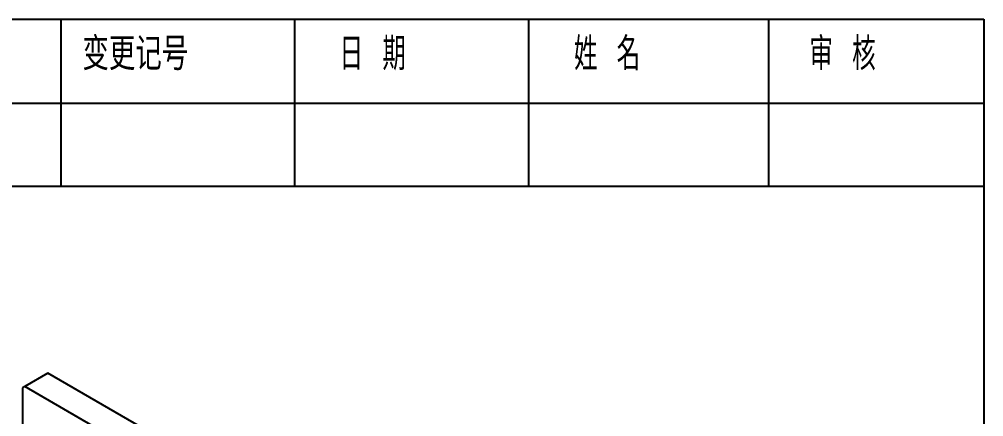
# Model space of a CAD drawing. Extents: x 2 to 292, y 3 to 207.
# Drawn here: x 233.1 to 292.2, y 182.2 to 206.6 of the extents above; entities that cross this region are included whole.
import ezdxf

# ---------------------------------------------------------------- set-up
doc = ezdxf.new("R2010")
doc.units = 0
doc.linetypes.add('SLD-实线', pattern=[0])
doc.layers.get('0').update_dxf_attribs({"linetype": 'CONTINUOUS'})
doc.layers.add('图层7', color=7, linetype='SLD-实线')
doc.layers.add('粗实线', color=7, linetype='SLD-实线')
doc.styles.add('SLDTEXTSTYLE1', font='TXT', dxfattribs={"width": 0.736842, "bigfont": 'bigfont'})
doc.styles.add('SLDTEXTSTYLE7', font='TXT', dxfattribs={"width": 0.657895, "bigfont": 'bigfont'})

msp = doc.modelspace()

# ---------------------------------------------------------------- linework, layer by layer
at = {"color": 7, "linetype": 'SLD-实线'}
for p, q in [((234.8470689, 184.88606929), (233.43285537, 184.06966119)), ((248.95828475, 176.73983777), (234.8470689, 184.88606929)), ((233.43285537, 184.06966119), (233.29143373, 183.98799428)), ((233.29143373, 183.98799428), (233.29143373, 181.29340962)), ((247.54407122, 175.92342968), (233.43285537, 184.06966119))]:
    msp.add_line(p, q, dxfattribs=at)
at = {"layer": '图层7', "color": 5}
for p, q in [((235.63182865, 206.5709215), (235.63182865, 196.35433538)), ((249.96175216, 206.5709215), (249.96175216, 196.35433538)), ((264.29167566, 206.5709215), (264.29167566, 196.35433538)), ((279.00386102, 206.5709215), (279.00386102, 196.35433538)), ((147.20335433, 201.44208283), (292.20335529, 201.44208283)), ((147.20335433, 196.35433538), (292.20335529, 196.35433538))]:
    msp.add_line(p, q, dxfattribs=at)
at = {"layer": '粗实线', "color": 5}
for p, q in [((2.20335337, 206.5709215), (292.20335529, 206.5709215)), ((292.20335529, 206.5709215), (292.20335529, 3.09596976))]:
    msp.add_line(p, q, dxfattribs=at)

# ---------------------------------------------------------------- texts
at = {"layer": '图层7', "color": 5, "char_height": 2, "attachment_point": 1}
for s, insert, style in [('变\\M+18D58记\\M+18D86', (236.95844552, 205.45562471), 'SLDTEXTSTYLE1'), ('\\M+193FA \\M+18AFA', (252.71885129, 205.45562471), 'SLDTEXTSTYLE7'), ('\\M+190A9 \\M+196BC', (267.08320364, 205.45562471), 'SLDTEXTSTYLE7'), ('审 \\M+18A6A', (281.51731514, 205.45562471), 'SLDTEXTSTYLE7')]:
    msp.add_mtext(s, dxfattribs=dict(at, insert=insert, style=style))

doc.saveas('drawing.dxf')
